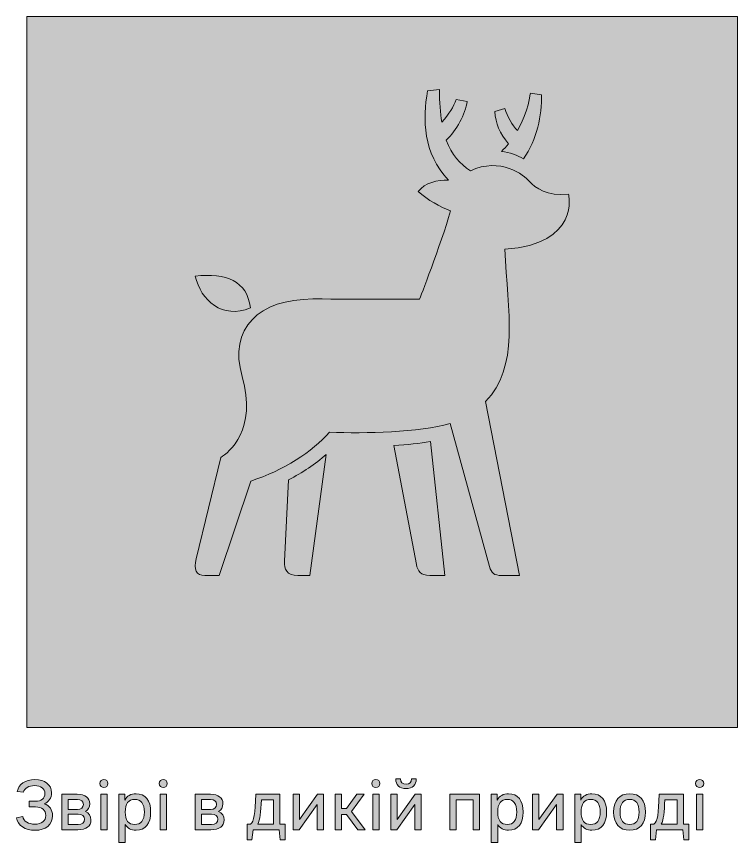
# Model space of a CAD drawing. Header units: millimetres. Extents: x -1334 to 1514, y -1037 to 10.
# Drawn here: x 937.4 to 1038.9, y -439.2 to -323 of the extents above; entities that cross this region are included whole.
import ezdxf

# ---------------------------------------------------------------- set-up
doc = ezdxf.new("R2010")
doc.units = ezdxf.units.MM
doc.header["$MEASUREMENT"] = 0
doc.layers.add('bg', color=7, linetype='Continuous', lineweight=0)
doc.layers.add('icons', color=7, linetype='Continuous', lineweight=0)

# ---------------------------------------------------------------- blocks, each defined once
blk = doc.blocks.new('Block_55')
at = {"layer": 'icons', "true_color": 0x231f20, "transparency": 33554687}
h = blk.add_hatch(color=250, dxfattribs=at)
h.dxf.hatch_style = 2
edge = h.paths.add_edge_path()
edge.add_spline(control_points=[(938.42, -432.12), (938.42, -432.12), (937.56, -432), (937.56, -432), (937.74, -430.97), (938.68, -430.33), (940.03, -430.33), (941.45, -430.33), (942.38, -431.04), (942.38, -432.18), (942.38, -432.92), (942, -433.48), (941.35, -433.74), (942.09, -434), (942.52, -434.58), (942.52, -435.42), (942.52, -436.66), (941.57, -437.46), (940.05, -437.46), (938.64, -437.46), (937.64, -436.77), (937.45, -435.69), (937.45, -435.69), (938.33, -435.54), (938.33, -435.54), (938.47, -436.2), (939.12, -436.6), (940.03, -436.6), (940.99, -436.6), (941.57, -436.14), (941.57, -435.37), (941.57, -434.63), (941.02, -434.17), (940.11, -434.17), (940.11, -434.17), (939.21, -434.17), (939.21, -434.17), (939.21, -434.17), (939.21, -433.38), (939.21, -433.38), (939.21, -433.38), (940.1, -433.38), (940.1, -433.38), (940.94, -433.38), (941.44, -432.97), (941.44, -432.28), (941.44, -431.59), (940.88, -431.17), (939.99, -431.17), (939.16, -431.17), (938.57, -431.53), (938.42, -432.12)], knot_values=[0, 0, 0, 0, 1, 1, 1, 2, 2, 2, 3, 3, 3, 4, 4, 4, 5, 5, 5, 6, 6, 6, 7, 7, 7, 8, 8, 8, 9, 9, 9, 10, 10, 10, 11, 11, 11, 12, 12, 12, 13, 13, 13, 14, 14, 14, 15, 15, 15, 16, 16, 16, 17, 17, 17, 17], degree=3, periodic=0)
h = blk.add_hatch(color=250, dxfattribs=at)
h.dxf.hatch_style = 2
edge = h.paths.add_edge_path()
edge.add_spline(control_points=[(950.2, -437.38), (950.2, -437.38), (949.31, -437.38), (949.31, -437.38), (949.31, -437.38), (949.31, -432.4), (949.31, -432.4), (949.31, -432.4), (950.2, -432.4), (950.2, -432.4), (950.2, -432.4), (950.2, -437.38), (950.2, -437.38)], knot_values=[0, 0, 0, 0, 1, 1, 1, 2, 2, 2, 3, 3, 3, 4, 4, 4, 4], degree=3, periodic=0)
edge = h.paths.add_edge_path()
edge.add_spline(control_points=[(949.76, -430.31), (950.08, -430.31), (950.32, -430.55), (950.32, -430.87), (950.32, -431.2), (950.08, -431.45), (949.76, -431.45), (949.43, -431.45), (949.18, -431.2), (949.18, -430.87), (949.18, -430.55), (949.43, -430.31), (949.76, -430.31)], knot_values=[0, 0, 0, 0, 1, 1, 1, 2, 2, 2, 3, 3, 3, 4, 4, 4, 4], degree=3, periodic=0)
h = blk.add_hatch(color=250, dxfattribs=at)
h.dxf.hatch_style = 2
edge = h.paths.add_edge_path()
edge.add_spline(control_points=[(958.56, -437.38), (958.56, -437.38), (957.66, -437.38), (957.66, -437.38), (957.66, -437.38), (957.66, -432.4), (957.66, -432.4), (957.66, -432.4), (958.56, -432.4), (958.56, -432.4), (958.56, -432.4), (958.56, -437.38), (958.56, -437.38)], knot_values=[0, 0, 0, 0, 1, 1, 1, 2, 2, 2, 3, 3, 3, 4, 4, 4, 4], degree=3, periodic=0)
edge = h.paths.add_edge_path()
edge.add_spline(control_points=[(958.11, -430.31), (958.44, -430.31), (958.67, -430.55), (958.67, -430.87), (958.67, -431.2), (958.44, -431.45), (958.11, -431.45), (957.78, -431.45), (957.53, -431.2), (957.53, -430.87), (957.53, -430.55), (957.78, -430.31), (958.11, -430.31)], knot_values=[0, 0, 0, 0, 1, 1, 1, 2, 2, 2, 3, 3, 3, 4, 4, 4, 4], degree=3, periodic=0)
h = blk.add_hatch(color=250, dxfattribs=at)
h.dxf.hatch_style = 2
edge = h.paths.add_edge_path()
edge.add_spline(control_points=[(988.48, -437.38), (988.48, -437.38), (987.58, -437.38), (987.58, -437.38), (987.58, -437.38), (987.58, -432.4), (987.58, -432.4), (987.58, -432.4), (988.48, -432.4), (988.48, -432.4), (988.48, -432.4), (988.48, -437.38), (988.48, -437.38)], knot_values=[0, 0, 0, 0, 1, 1, 1, 2, 2, 2, 3, 3, 3, 4, 4, 4, 4], degree=3, periodic=0)
edge = h.paths.add_edge_path()
edge.add_spline(control_points=[(988.03, -430.31), (988.36, -430.31), (988.6, -430.55), (988.6, -430.87), (988.6, -431.2), (988.36, -431.45), (988.03, -431.45), (987.7, -431.45), (987.45, -431.2), (987.45, -430.87), (987.45, -430.55), (987.7, -430.31), (988.03, -430.31)], knot_values=[0, 0, 0, 0, 1, 1, 1, 2, 2, 2, 3, 3, 3, 4, 4, 4, 4], degree=3, periodic=0)
h = blk.add_hatch(color=250, dxfattribs=at)
h.dxf.hatch_style = 2
edge = h.paths.add_edge_path()
edge.add_spline(control_points=[(990.83, -430.23), (990.83, -430.23), (991.49, -430.23), (991.49, -430.23), (991.5, -430.71), (991.78, -430.96), (992.27, -430.96), (992.76, -430.96), (993.03, -430.71), (993.05, -430.23), (993.05, -430.23), (993.71, -430.23), (993.71, -430.23), (993.71, -431.09), (993.18, -431.6), (992.27, -431.6), (991.35, -431.6), (990.83, -431.09), (990.83, -430.23)], knot_values=[0, 0, 0, 0, 1, 1, 1, 2, 2, 2, 3, 3, 3, 4, 4, 4, 5, 5, 5, 6, 6, 6, 6], degree=3, periodic=0)
edge = h.paths.add_edge_path()
edge.add_spline(control_points=[(993.56, -432.4), (993.56, -432.4), (994.41, -432.4), (994.41, -432.4), (994.41, -432.4), (994.41, -437.38), (994.41, -437.38), (994.41, -437.38), (993.51, -437.38), (993.51, -437.38), (993.51, -437.38), (993.51, -433.83), (993.51, -433.83), (993.51, -433.83), (990.97, -437.38), (990.97, -437.38), (990.97, -437.38), (990.12, -437.38), (990.12, -437.38), (990.12, -437.38), (990.12, -432.4), (990.12, -432.4), (990.12, -432.4), (991.02, -432.4), (991.02, -432.4), (991.02, -432.4), (991.02, -435.94), (991.02, -435.94), (991.02, -435.94), (993.56, -432.4), (993.56, -432.4)], knot_values=[0, 0, 0, 0, 1, 1, 1, 2, 2, 2, 3, 3, 3, 4, 4, 4, 5, 5, 5, 6, 6, 6, 7, 7, 7, 8, 8, 8, 9, 9, 9, 10, 10, 10, 10], degree=3, periodic=0)
h = blk.add_hatch(color=250, dxfattribs=at)
h.dxf.hatch_style = 2
edge = h.paths.add_edge_path()
edge.add_spline(control_points=[(1034.05, -437.38), (1034.05, -437.38), (1033.15, -437.38), (1033.15, -437.38), (1033.15, -437.38), (1033.15, -432.4), (1033.15, -432.4), (1033.15, -432.4), (1034.05, -432.4), (1034.05, -432.4), (1034.05, -432.4), (1034.05, -437.38), (1034.05, -437.38)], knot_values=[0, 0, 0, 0, 1, 1, 1, 2, 2, 2, 3, 3, 3, 4, 4, 4, 4], degree=3, periodic=0)
edge = h.paths.add_edge_path()
edge.add_spline(control_points=[(1033.6, -430.31), (1033.93, -430.31), (1034.17, -430.55), (1034.17, -430.87), (1034.17, -431.2), (1033.93, -431.45), (1033.6, -431.45), (1033.27, -431.45), (1033.02, -431.2), (1033.02, -430.87), (1033.02, -430.55), (1033.27, -430.31), (1033.6, -430.31)], knot_values=[0, 0, 0, 0, 1, 1, 1, 2, 2, 2, 3, 3, 3, 4, 4, 4, 4], degree=3, periodic=0)
h = blk.add_hatch(color=250, dxfattribs=at)
h.dxf.hatch_style = 2
edge = h.paths.add_edge_path()
edge.add_spline(control_points=[(946.13, -436.65), (946.71, -436.65), (947.04, -436.38), (947.04, -435.91), (947.04, -435.45), (946.71, -435.18), (946.13, -435.18), (946.13, -435.18), (944.74, -435.18), (944.74, -435.18), (944.74, -435.18), (944.74, -436.65), (944.74, -436.65), (944.74, -436.65), (946.13, -436.65), (946.13, -436.65)], knot_values=[0, 0, 0, 0, 1, 1, 1, 2, 2, 2, 3, 3, 3, 4, 4, 4, 5, 5, 5, 5], degree=3, periodic=0)
edge = h.paths.add_edge_path()
edge.add_spline(control_points=[(946.02, -434.53), (946.55, -434.53), (946.86, -434.26), (946.86, -433.81), (946.86, -433.39), (946.55, -433.12), (946.02, -433.12), (946.02, -433.12), (944.74, -433.12), (944.74, -433.12), (944.74, -433.12), (944.74, -434.53), (944.74, -434.53), (944.74, -434.53), (946.02, -434.53), (946.02, -434.53)], knot_values=[0, 0, 0, 0, 1, 1, 1, 2, 2, 2, 3, 3, 3, 4, 4, 4, 5, 5, 5, 5], degree=3, periodic=0)
edge = h.paths.add_edge_path()
edge.add_spline(control_points=[(947.75, -433.72), (947.75, -434.22), (947.53, -434.6), (947.14, -434.82), (947.65, -435.04), (947.93, -435.45), (947.93, -436.01), (947.93, -436.88), (947.26, -437.38), (946.08, -437.38), (946.08, -437.38), (943.85, -437.38), (943.85, -437.38), (943.85, -437.38), (943.85, -432.4), (943.85, -432.4), (943.85, -432.4), (945.99, -432.4), (945.99, -432.4), (947.12, -432.4), (947.75, -432.89), (947.75, -433.72)], knot_values=[0, 0, 0, 0, 1, 1, 1, 2, 2, 2, 3, 3, 3, 4, 4, 4, 5, 5, 5, 6, 6, 6, 7, 7, 7, 7], degree=3, periodic=0)
h = blk.add_hatch(color=250, dxfattribs=at)
h.dxf.hatch_style = 2
edge = h.paths.add_edge_path()
edge.add_spline(control_points=[(954.09, -433.12), (953.22, -433.12), (952.75, -433.73), (952.75, -434.89), (952.75, -436.04), (953.22, -436.65), (954.09, -436.65), (954.96, -436.65), (955.44, -436.04), (955.44, -434.89), (955.44, -433.74), (954.96, -433.12), (954.09, -433.12)], knot_values=[0, 0, 0, 0, 1, 1, 1, 2, 2, 2, 3, 3, 3, 4, 4, 4, 4], degree=3, periodic=0)
edge = h.paths.add_edge_path()
edge.add_spline(control_points=[(954.27, -432.32), (955.58, -432.32), (956.33, -433.26), (956.33, -434.89), (956.33, -436.52), (955.59, -437.46), (954.27, -437.46), (953.57, -437.46), (953.05, -437.17), (952.75, -436.63), (952.75, -436.63), (952.75, -439.17), (952.75, -439.17), (952.75, -439.17), (951.85, -439.17), (951.85, -439.17), (951.85, -439.17), (951.85, -432.4), (951.85, -432.4), (951.85, -432.4), (952.7, -432.4), (952.7, -432.4), (952.7, -432.4), (952.7, -433.2), (952.7, -433.2), (953.01, -432.63), (953.54, -432.32), (954.27, -432.32)], knot_values=[0, 0, 0, 0, 1, 1, 1, 2, 2, 2, 3, 3, 3, 4, 4, 4, 5, 5, 5, 6, 6, 6, 7, 7, 7, 8, 8, 8, 9, 9, 9, 9], degree=3, periodic=0)
h = blk.add_hatch(color=250, dxfattribs=at)
h.dxf.hatch_style = 2
edge = h.paths.add_edge_path()
edge.add_spline(control_points=[(964.87, -436.65), (965.45, -436.65), (965.78, -436.38), (965.78, -435.91), (965.78, -435.45), (965.45, -435.18), (964.87, -435.18), (964.87, -435.18), (963.49, -435.18), (963.49, -435.18), (963.49, -435.18), (963.49, -436.65), (963.49, -436.65), (963.49, -436.65), (964.87, -436.65), (964.87, -436.65)], knot_values=[0, 0, 0, 0, 1, 1, 1, 2, 2, 2, 3, 3, 3, 4, 4, 4, 5, 5, 5, 5], degree=3, periodic=0)
edge = h.paths.add_edge_path()
edge.add_spline(control_points=[(964.76, -434.53), (965.29, -434.53), (965.6, -434.26), (965.6, -433.81), (965.6, -433.39), (965.29, -433.12), (964.76, -433.12), (964.76, -433.12), (963.49, -433.12), (963.49, -433.12), (963.49, -433.12), (963.49, -434.53), (963.49, -434.53), (963.49, -434.53), (964.76, -434.53), (964.76, -434.53)], knot_values=[0, 0, 0, 0, 1, 1, 1, 2, 2, 2, 3, 3, 3, 4, 4, 4, 5, 5, 5, 5], degree=3, periodic=0)
edge = h.paths.add_edge_path()
edge.add_spline(control_points=[(966.5, -433.72), (966.5, -434.22), (966.28, -434.6), (965.88, -434.82), (966.4, -435.04), (966.68, -435.45), (966.68, -436.01), (966.68, -436.88), (966.01, -437.38), (964.82, -437.38), (964.82, -437.38), (962.59, -437.38), (962.59, -437.38), (962.59, -437.38), (962.59, -432.4), (962.59, -432.4), (962.59, -432.4), (964.73, -432.4), (964.73, -432.4), (965.86, -432.4), (966.5, -432.89), (966.5, -433.72)], knot_values=[0, 0, 0, 0, 1, 1, 1, 2, 2, 2, 3, 3, 3, 4, 4, 4, 5, 5, 5, 6, 6, 6, 7, 7, 7, 7], degree=3, periodic=0)
h = blk.add_hatch(color=250, dxfattribs=at)
h.dxf.hatch_style = 2
edge = h.paths.add_edge_path()
edge.add_spline(control_points=[(973.63, -436.6), (973.63, -436.6), (973.63, -433.17), (973.63, -433.17), (973.63, -433.17), (971.91, -433.17), (971.91, -433.17), (971.85, -434.93), (971.73, -435.98), (971.41, -436.6), (971.41, -436.6), (973.63, -436.6), (973.63, -436.6)], knot_values=[0, 0, 0, 0, 1, 1, 1, 2, 2, 2, 3, 3, 3, 4, 4, 4, 4], degree=3, periodic=0)
edge = h.paths.add_edge_path()
edge.add_spline(control_points=[(969.9, -438.78), (969.9, -438.78), (969.9, -436.6), (969.9, -436.6), (969.9, -436.6), (970.39, -436.6), (970.39, -436.6), (970.9, -436.19), (971.02, -435.16), (971.11, -432.4), (971.11, -432.4), (974.53, -432.4), (974.53, -432.4), (974.53, -432.4), (974.53, -436.6), (974.53, -436.6), (974.53, -436.6), (975.28, -436.6), (975.28, -436.6), (975.28, -436.6), (975.28, -438.78), (975.28, -438.78), (975.28, -438.78), (974.58, -438.78), (974.58, -438.78), (974.58, -438.78), (974.43, -437.38), (974.43, -437.38), (974.43, -437.38), (970.74, -437.38), (970.74, -437.38), (970.74, -437.38), (970.59, -438.78), (970.59, -438.78), (970.59, -438.78), (969.9, -438.78), (969.9, -438.78)], knot_values=[0, 0, 0, 0, 1, 1, 1, 2, 2, 2, 3, 3, 3, 4, 4, 4, 5, 5, 5, 6, 6, 6, 7, 7, 7, 8, 8, 8, 9, 9, 9, 10, 10, 10, 11, 11, 11, 12, 12, 12, 12], degree=3, periodic=0)
h = blk.add_hatch(color=250, dxfattribs=at)
h.dxf.hatch_style = 2
edge = h.paths.add_edge_path()
edge.add_spline(control_points=[(979.81, -432.4), (979.81, -432.4), (980.66, -432.4), (980.66, -432.4), (980.66, -432.4), (980.66, -437.38), (980.66, -437.38), (980.66, -437.38), (979.76, -437.38), (979.76, -437.38), (979.76, -437.38), (979.76, -433.83), (979.76, -433.83), (979.76, -433.83), (977.22, -437.38), (977.22, -437.38), (977.22, -437.38), (976.37, -437.38), (976.37, -437.38), (976.37, -437.38), (976.37, -432.4), (976.37, -432.4), (976.37, -432.4), (977.27, -432.4), (977.27, -432.4), (977.27, -432.4), (977.27, -435.94), (977.27, -435.94), (977.27, -435.94), (979.81, -432.4), (979.81, -432.4)], knot_values=[0, 0, 0, 0, 1, 1, 1, 2, 2, 2, 3, 3, 3, 4, 4, 4, 5, 5, 5, 6, 6, 6, 7, 7, 7, 8, 8, 8, 9, 9, 9, 10, 10, 10, 10], degree=3, periodic=0)
h = blk.add_hatch(color=250, dxfattribs=at)
h.dxf.hatch_style = 2
edge = h.paths.add_edge_path()
edge.add_spline(control_points=[(983.2, -435.22), (983.2, -435.22), (983.2, -437.38), (983.2, -437.38), (983.2, -437.38), (982.3, -437.38), (982.3, -437.38), (982.3, -437.38), (982.3, -432.4), (982.3, -432.4), (982.3, -432.4), (983.2, -432.4), (983.2, -432.4), (983.2, -432.4), (983.2, -434.4), (983.2, -434.4), (983.2, -434.4), (983.87, -434.4), (983.87, -434.4), (983.87, -434.4), (985.33, -432.4), (985.33, -432.4), (985.33, -432.4), (986.39, -432.4), (986.39, -432.4), (986.39, -432.4), (984.6, -434.81), (984.6, -434.81), (984.6, -434.81), (986.53, -437.38), (986.53, -437.38), (986.53, -437.38), (985.47, -437.38), (985.47, -437.38), (985.47, -437.38), (983.87, -435.22), (983.87, -435.22), (983.87, -435.22), (983.2, -435.22), (983.2, -435.22)], knot_values=[0, 0, 0, 0, 1, 1, 1, 2, 2, 2, 3, 3, 3, 4, 4, 4, 5, 5, 5, 6, 6, 6, 7, 7, 7, 8, 8, 8, 9, 9, 9, 10, 10, 10, 11, 11, 11, 12, 12, 12, 13, 13, 13, 13], degree=3, periodic=0)
h = blk.add_hatch(color=250, dxfattribs=at)
h.dxf.hatch_style = 2
edge = h.paths.add_edge_path()
edge.add_spline(control_points=[(998.45, -437.38), (998.45, -437.38), (998.45, -432.4), (998.45, -432.4), (998.45, -432.4), (1002.63, -432.4), (1002.63, -432.4), (1002.63, -432.4), (1002.63, -437.38), (1002.63, -437.38), (1002.63, -437.38), (1001.73, -437.38), (1001.73, -437.38), (1001.73, -437.38), (1001.73, -433.17), (1001.73, -433.17), (1001.73, -433.17), (999.34, -433.17), (999.34, -433.17), (999.34, -433.17), (999.34, -437.38), (999.34, -437.38), (999.34, -437.38), (998.45, -437.38), (998.45, -437.38)], knot_values=[0, 0, 0, 0, 1, 1, 1, 2, 2, 2, 3, 3, 3, 4, 4, 4, 5, 5, 5, 6, 6, 6, 7, 7, 7, 8, 8, 8, 8], degree=3, periodic=0)
h = blk.add_hatch(color=250, dxfattribs=at)
h.dxf.hatch_style = 2
edge = h.paths.add_edge_path()
edge.add_spline(control_points=[(1006.52, -433.12), (1005.65, -433.12), (1005.17, -433.73), (1005.17, -434.89), (1005.17, -436.04), (1005.65, -436.65), (1006.52, -436.65), (1007.38, -436.65), (1007.86, -436.04), (1007.86, -434.89), (1007.86, -433.74), (1007.38, -433.12), (1006.52, -433.12)], knot_values=[0, 0, 0, 0, 1, 1, 1, 2, 2, 2, 3, 3, 3, 4, 4, 4, 4], degree=3, periodic=0)
edge = h.paths.add_edge_path()
edge.add_spline(control_points=[(1006.7, -432.32), (1008, -432.32), (1008.76, -433.26), (1008.76, -434.89), (1008.76, -436.52), (1008.01, -437.46), (1006.7, -437.46), (1006, -437.46), (1005.48, -437.17), (1005.17, -436.63), (1005.17, -436.63), (1005.17, -439.17), (1005.17, -439.17), (1005.17, -439.17), (1004.27, -439.17), (1004.27, -439.17), (1004.27, -439.17), (1004.27, -432.4), (1004.27, -432.4), (1004.27, -432.4), (1005.12, -432.4), (1005.12, -432.4), (1005.12, -432.4), (1005.12, -433.2), (1005.12, -433.2), (1005.43, -432.63), (1005.97, -432.32), (1006.7, -432.32)], knot_values=[0, 0, 0, 0, 1, 1, 1, 2, 2, 2, 3, 3, 3, 4, 4, 4, 5, 5, 5, 6, 6, 6, 7, 7, 7, 8, 8, 8, 9, 9, 9, 9], degree=3, periodic=0)
h = blk.add_hatch(color=250, dxfattribs=at)
h.dxf.hatch_style = 2
edge = h.paths.add_edge_path()
edge.add_spline(control_points=[(1013.52, -432.4), (1013.52, -432.4), (1014.37, -432.4), (1014.37, -432.4), (1014.37, -432.4), (1014.37, -437.38), (1014.37, -437.38), (1014.37, -437.38), (1013.47, -437.38), (1013.47, -437.38), (1013.47, -437.38), (1013.47, -433.83), (1013.47, -433.83), (1013.47, -433.83), (1010.93, -437.38), (1010.93, -437.38), (1010.93, -437.38), (1010.08, -437.38), (1010.08, -437.38), (1010.08, -437.38), (1010.08, -432.4), (1010.08, -432.4), (1010.08, -432.4), (1010.98, -432.4), (1010.98, -432.4), (1010.98, -432.4), (1010.98, -435.94), (1010.98, -435.94), (1010.98, -435.94), (1013.52, -432.4), (1013.52, -432.4)], knot_values=[0, 0, 0, 0, 1, 1, 1, 2, 2, 2, 3, 3, 3, 4, 4, 4, 5, 5, 5, 6, 6, 6, 7, 7, 7, 8, 8, 8, 9, 9, 9, 10, 10, 10, 10], degree=3, periodic=0)
h = blk.add_hatch(color=250, dxfattribs=at)
h.dxf.hatch_style = 2
edge = h.paths.add_edge_path()
edge.add_spline(control_points=[(1018.26, -433.12), (1017.39, -433.12), (1016.91, -433.73), (1016.91, -434.89), (1016.91, -436.04), (1017.39, -436.65), (1018.26, -436.65), (1019.12, -436.65), (1019.6, -436.04), (1019.6, -434.89), (1019.6, -433.74), (1019.12, -433.12), (1018.26, -433.12)], knot_values=[0, 0, 0, 0, 1, 1, 1, 2, 2, 2, 3, 3, 3, 4, 4, 4, 4], degree=3, periodic=0)
edge = h.paths.add_edge_path()
edge.add_spline(control_points=[(1018.43, -432.32), (1019.74, -432.32), (1020.5, -433.26), (1020.5, -434.89), (1020.5, -436.52), (1019.75, -437.46), (1018.43, -437.46), (1017.74, -437.46), (1017.22, -437.17), (1016.91, -436.63), (1016.91, -436.63), (1016.91, -439.17), (1016.91, -439.17), (1016.91, -439.17), (1016.01, -439.17), (1016.01, -439.17), (1016.01, -439.17), (1016.01, -432.4), (1016.01, -432.4), (1016.01, -432.4), (1016.86, -432.4), (1016.86, -432.4), (1016.86, -432.4), (1016.86, -433.2), (1016.86, -433.2), (1017.17, -432.63), (1017.71, -432.32), (1018.43, -432.32)], knot_values=[0, 0, 0, 0, 1, 1, 1, 2, 2, 2, 3, 3, 3, 4, 4, 4, 5, 5, 5, 6, 6, 6, 7, 7, 7, 8, 8, 8, 9, 9, 9, 9], degree=3, periodic=0)
h = blk.add_hatch(color=250, dxfattribs=at)
h.dxf.hatch_style = 2
edge = h.paths.add_edge_path()
edge.add_spline(control_points=[(1023.74, -436.65), (1024.6, -436.65), (1025.08, -436.04), (1025.08, -434.89), (1025.08, -433.73), (1024.6, -433.12), (1023.74, -433.12), (1022.87, -433.12), (1022.39, -433.73), (1022.39, -434.89), (1022.39, -436.04), (1022.87, -436.65), (1023.74, -436.65)], knot_values=[0, 0, 0, 0, 1, 1, 1, 2, 2, 2, 3, 3, 3, 4, 4, 4, 4], degree=3, periodic=0)
edge = h.paths.add_edge_path()
edge.add_spline(control_points=[(1023.74, -437.46), (1022.31, -437.46), (1021.49, -436.52), (1021.49, -434.89), (1021.49, -433.26), (1022.31, -432.32), (1023.74, -432.32), (1025.16, -432.32), (1025.98, -433.26), (1025.98, -434.89), (1025.98, -436.52), (1025.16, -437.46), (1023.74, -437.46)], knot_values=[0, 0, 0, 0, 1, 1, 1, 2, 2, 2, 3, 3, 3, 4, 4, 4, 4], degree=3, periodic=0)
h = blk.add_hatch(color=250, dxfattribs=at)
h.dxf.hatch_style = 2
edge = h.paths.add_edge_path()
edge.add_spline(control_points=[(1030.41, -436.6), (1030.41, -436.6), (1030.41, -433.17), (1030.41, -433.17), (1030.41, -433.17), (1028.69, -433.17), (1028.69, -433.17), (1028.63, -434.93), (1028.51, -435.98), (1028.19, -436.6), (1028.19, -436.6), (1030.41, -436.6), (1030.41, -436.6)], knot_values=[0, 0, 0, 0, 1, 1, 1, 2, 2, 2, 3, 3, 3, 4, 4, 4, 4], degree=3, periodic=0)
edge = h.paths.add_edge_path()
edge.add_spline(control_points=[(1026.68, -438.78), (1026.68, -438.78), (1026.68, -436.6), (1026.68, -436.6), (1026.68, -436.6), (1027.17, -436.6), (1027.17, -436.6), (1027.68, -436.19), (1027.8, -435.16), (1027.89, -432.4), (1027.89, -432.4), (1031.31, -432.4), (1031.31, -432.4), (1031.31, -432.4), (1031.31, -436.6), (1031.31, -436.6), (1031.31, -436.6), (1032.06, -436.6), (1032.06, -436.6), (1032.06, -436.6), (1032.06, -438.78), (1032.06, -438.78), (1032.06, -438.78), (1031.36, -438.78), (1031.36, -438.78), (1031.36, -438.78), (1031.21, -437.38), (1031.21, -437.38), (1031.21, -437.38), (1027.52, -437.38), (1027.52, -437.38), (1027.52, -437.38), (1027.37, -438.78), (1027.37, -438.78), (1027.37, -438.78), (1026.68, -438.78), (1026.68, -438.78)], knot_values=[0, 0, 0, 0, 1, 1, 1, 2, 2, 2, 3, 3, 3, 4, 4, 4, 5, 5, 5, 6, 6, 6, 7, 7, 7, 8, 8, 8, 9, 9, 9, 10, 10, 10, 11, 11, 11, 12, 12, 12, 12], degree=3, periodic=0)
at = {"layer": 'icons'}
for points, knots in [([(938.42, -432.12), (938.42, -432.12), (937.56, -432), (937.56, -432), (937.74, -430.97), (938.68, -430.33), (940.03, -430.33), (941.45, -430.33), (942.38, -431.04), (942.38, -432.18), (942.38, -432.92), (942, -433.48), (941.35, -433.74), (942.09, -434), (942.52, -434.58), (942.52, -435.42), (942.52, -436.66), (941.57, -437.46), (940.05, -437.46), (938.64, -437.46), (937.64, -436.77), (937.45, -435.69), (937.45, -435.69), (938.33, -435.54), (938.33, -435.54), (938.47, -436.2), (939.12, -436.6), (940.03, -436.6), (940.99, -436.6), (941.57, -436.14), (941.57, -435.37), (941.57, -434.63), (941.02, -434.17), (940.11, -434.17), (940.11, -434.17), (939.21, -434.17), (939.21, -434.17), (939.21, -434.17), (939.21, -433.38), (939.21, -433.38), (939.21, -433.38), (940.1, -433.38), (940.1, -433.38), (940.94, -433.38), (941.44, -432.97), (941.44, -432.28), (941.44, -431.59), (940.88, -431.17), (939.99, -431.17), (939.16, -431.17), (938.57, -431.53), (938.42, -432.12)], [0, 0, 0, 0, 1, 1, 1, 2, 2, 2, 3, 3, 3, 4, 4, 4, 5, 5, 5, 6, 6, 6, 7, 7, 7, 8, 8, 8, 9, 9, 9, 10, 10, 10, 11, 11, 11, 12, 12, 12, 13, 13, 13, 14, 14, 14, 15, 15, 15, 16, 16, 16, 17, 17, 17, 17]), ([(949.76, -430.31), (950.08, -430.31), (950.32, -430.55), (950.32, -430.87), (950.32, -431.2), (950.08, -431.45), (949.76, -431.45), (949.43, -431.45), (949.18, -431.2), (949.18, -430.87), (949.18, -430.55), (949.43, -430.31), (949.76, -430.31)], [0, 0, 0, 0, 1, 1, 1, 2, 2, 2, 3, 3, 3, 4, 4, 4, 4]), ([(958.11, -430.31), (958.44, -430.31), (958.67, -430.55), (958.67, -430.87), (958.67, -431.2), (958.44, -431.45), (958.11, -431.45), (957.78, -431.45), (957.53, -431.2), (957.53, -430.87), (957.53, -430.55), (957.78, -430.31), (958.11, -430.31)], [0, 0, 0, 0, 1, 1, 1, 2, 2, 2, 3, 3, 3, 4, 4, 4, 4]), ([(988.03, -430.31), (988.36, -430.31), (988.6, -430.55), (988.6, -430.87), (988.6, -431.2), (988.36, -431.45), (988.03, -431.45), (987.7, -431.45), (987.45, -431.2), (987.45, -430.87), (987.45, -430.55), (987.7, -430.31), (988.03, -430.31)], [0, 0, 0, 0, 1, 1, 1, 2, 2, 2, 3, 3, 3, 4, 4, 4, 4]), ([(990.83, -430.23), (990.83, -430.23), (991.49, -430.23), (991.49, -430.23), (991.5, -430.71), (991.78, -430.96), (992.27, -430.96), (992.76, -430.96), (993.03, -430.71), (993.05, -430.23), (993.05, -430.23), (993.71, -430.23), (993.71, -430.23), (993.71, -431.09), (993.18, -431.6), (992.27, -431.6), (991.35, -431.6), (990.83, -431.09), (990.83, -430.23)], [0, 0, 0, 0, 1, 1, 1, 2, 2, 2, 3, 3, 3, 4, 4, 4, 5, 5, 5, 6, 6, 6, 6]), ([(1033.6, -430.31), (1033.93, -430.31), (1034.17, -430.55), (1034.17, -430.87), (1034.17, -431.2), (1033.93, -431.45), (1033.6, -431.45), (1033.27, -431.45), (1033.02, -431.2), (1033.02, -430.87), (1033.02, -430.55), (1033.27, -430.31), (1033.6, -430.31)], [0, 0, 0, 0, 1, 1, 1, 2, 2, 2, 3, 3, 3, 4, 4, 4, 4]), ([(947.75, -433.72), (947.75, -434.22), (947.53, -434.6), (947.14, -434.82), (947.65, -435.04), (947.93, -435.45), (947.93, -436.01), (947.93, -436.88), (947.26, -437.38), (946.08, -437.38), (946.08, -437.38), (943.85, -437.38), (943.85, -437.38), (943.85, -437.38), (943.85, -432.4), (943.85, -432.4), (943.85, -432.4), (945.99, -432.4), (945.99, -432.4), (947.12, -432.4), (947.75, -432.89), (947.75, -433.72)], [0, 0, 0, 0, 1, 1, 1, 2, 2, 2, 3, 3, 3, 4, 4, 4, 5, 5, 5, 6, 6, 6, 7, 7, 7, 7]), ([(946.02, -434.53), (946.55, -434.53), (946.86, -434.26), (946.86, -433.81), (946.86, -433.39), (946.55, -433.12), (946.02, -433.12), (946.02, -433.12), (944.74, -433.12), (944.74, -433.12), (944.74, -433.12), (944.74, -434.53), (944.74, -434.53), (944.74, -434.53), (946.02, -434.53), (946.02, -434.53)], [0, 0, 0, 0, 1, 1, 1, 2, 2, 2, 3, 3, 3, 4, 4, 4, 5, 5, 5, 5]), ([(950.2, -437.38), (950.2, -437.38), (949.31, -437.38), (949.31, -437.38), (949.31, -437.38), (949.31, -432.4), (949.31, -432.4), (949.31, -432.4), (950.2, -432.4), (950.2, -432.4), (950.2, -432.4), (950.2, -437.38), (950.2, -437.38)], [0, 0, 0, 0, 1, 1, 1, 2, 2, 2, 3, 3, 3, 4, 4, 4, 4]), ([(954.27, -432.32), (955.58, -432.32), (956.33, -433.26), (956.33, -434.89), (956.33, -436.52), (955.59, -437.46), (954.27, -437.46), (953.57, -437.46), (953.05, -437.17), (952.75, -436.63), (952.75, -436.63), (952.75, -439.17), (952.75, -439.17), (952.75, -439.17), (951.85, -439.17), (951.85, -439.17), (951.85, -439.17), (951.85, -432.4), (951.85, -432.4), (951.85, -432.4), (952.7, -432.4), (952.7, -432.4), (952.7, -432.4), (952.7, -433.2), (952.7, -433.2), (953.01, -432.63), (953.54, -432.32), (954.27, -432.32)], [0, 0, 0, 0, 1, 1, 1, 2, 2, 2, 3, 3, 3, 4, 4, 4, 5, 5, 5, 6, 6, 6, 7, 7, 7, 8, 8, 8, 9, 9, 9, 9]), ([(954.09, -433.12), (953.22, -433.12), (952.75, -433.73), (952.75, -434.89), (952.75, -436.04), (953.22, -436.65), (954.09, -436.65), (954.96, -436.65), (955.44, -436.04), (955.44, -434.89), (955.44, -433.74), (954.96, -433.12), (954.09, -433.12)], [0, 0, 0, 0, 1, 1, 1, 2, 2, 2, 3, 3, 3, 4, 4, 4, 4]), ([(958.56, -437.38), (958.56, -437.38), (957.66, -437.38), (957.66, -437.38), (957.66, -437.38), (957.66, -432.4), (957.66, -432.4), (957.66, -432.4), (958.56, -432.4), (958.56, -432.4), (958.56, -432.4), (958.56, -437.38), (958.56, -437.38)], [0, 0, 0, 0, 1, 1, 1, 2, 2, 2, 3, 3, 3, 4, 4, 4, 4]), ([(966.5, -433.72), (966.5, -434.22), (966.28, -434.6), (965.88, -434.82), (966.4, -435.04), (966.68, -435.45), (966.68, -436.01), (966.68, -436.88), (966.01, -437.38), (964.82, -437.38), (964.82, -437.38), (962.59, -437.38), (962.59, -437.38), (962.59, -437.38), (962.59, -432.4), (962.59, -432.4), (962.59, -432.4), (964.73, -432.4), (964.73, -432.4), (965.86, -432.4), (966.5, -432.89), (966.5, -433.72)], [0, 0, 0, 0, 1, 1, 1, 2, 2, 2, 3, 3, 3, 4, 4, 4, 5, 5, 5, 6, 6, 6, 7, 7, 7, 7]), ([(964.76, -434.53), (965.29, -434.53), (965.6, -434.26), (965.6, -433.81), (965.6, -433.39), (965.29, -433.12), (964.76, -433.12), (964.76, -433.12), (963.49, -433.12), (963.49, -433.12), (963.49, -433.12), (963.49, -434.53), (963.49, -434.53), (963.49, -434.53), (964.76, -434.53), (964.76, -434.53)], [0, 0, 0, 0, 1, 1, 1, 2, 2, 2, 3, 3, 3, 4, 4, 4, 5, 5, 5, 5]), ([(969.9, -438.78), (969.9, -438.78), (969.9, -436.6), (969.9, -436.6), (969.9, -436.6), (970.39, -436.6), (970.39, -436.6), (970.9, -436.19), (971.02, -435.16), (971.11, -432.4), (971.11, -432.4), (974.53, -432.4), (974.53, -432.4), (974.53, -432.4), (974.53, -436.6), (974.53, -436.6), (974.53, -436.6), (975.28, -436.6), (975.28, -436.6), (975.28, -436.6), (975.28, -438.78), (975.28, -438.78), (975.28, -438.78), (974.58, -438.78), (974.58, -438.78), (974.58, -438.78), (974.43, -437.38), (974.43, -437.38), (974.43, -437.38), (970.74, -437.38), (970.74, -437.38), (970.74, -437.38), (970.59, -438.78), (970.59, -438.78), (970.59, -438.78), (969.9, -438.78), (969.9, -438.78)], [0, 0, 0, 0, 1, 1, 1, 2, 2, 2, 3, 3, 3, 4, 4, 4, 5, 5, 5, 6, 6, 6, 7, 7, 7, 8, 8, 8, 9, 9, 9, 10, 10, 10, 11, 11, 11, 12, 12, 12, 12]), ([(973.63, -436.6), (973.63, -436.6), (973.63, -433.17), (973.63, -433.17), (973.63, -433.17), (971.91, -433.17), (971.91, -433.17), (971.85, -434.93), (971.73, -435.98), (971.41, -436.6), (971.41, -436.6), (973.63, -436.6), (973.63, -436.6)], [0, 0, 0, 0, 1, 1, 1, 2, 2, 2, 3, 3, 3, 4, 4, 4, 4]), ([(979.81, -432.4), (979.81, -432.4), (980.66, -432.4), (980.66, -432.4), (980.66, -432.4), (980.66, -437.38), (980.66, -437.38), (980.66, -437.38), (979.76, -437.38), (979.76, -437.38), (979.76, -437.38), (979.76, -433.83), (979.76, -433.83), (979.76, -433.83), (977.22, -437.38), (977.22, -437.38), (977.22, -437.38), (976.37, -437.38), (976.37, -437.38), (976.37, -437.38), (976.37, -432.4), (976.37, -432.4), (976.37, -432.4), (977.27, -432.4), (977.27, -432.4), (977.27, -432.4), (977.27, -435.94), (977.27, -435.94), (977.27, -435.94), (979.81, -432.4), (979.81, -432.4)], [0, 0, 0, 0, 1, 1, 1, 2, 2, 2, 3, 3, 3, 4, 4, 4, 5, 5, 5, 6, 6, 6, 7, 7, 7, 8, 8, 8, 9, 9, 9, 10, 10, 10, 10]), ([(983.2, -435.22), (983.2, -435.22), (983.2, -437.38), (983.2, -437.38), (983.2, -437.38), (982.3, -437.38), (982.3, -437.38), (982.3, -437.38), (982.3, -432.4), (982.3, -432.4), (982.3, -432.4), (983.2, -432.4), (983.2, -432.4), (983.2, -432.4), (983.2, -434.4), (983.2, -434.4), (983.2, -434.4), (983.87, -434.4), (983.87, -434.4), (983.87, -434.4), (985.33, -432.4), (985.33, -432.4), (985.33, -432.4), (986.39, -432.4), (986.39, -432.4), (986.39, -432.4), (984.6, -434.81), (984.6, -434.81), (984.6, -434.81), (986.53, -437.38), (986.53, -437.38), (986.53, -437.38), (985.47, -437.38), (985.47, -437.38), (985.47, -437.38), (983.87, -435.22), (983.87, -435.22), (983.87, -435.22), (983.2, -435.22), (983.2, -435.22)], [0, 0, 0, 0, 1, 1, 1, 2, 2, 2, 3, 3, 3, 4, 4, 4, 5, 5, 5, 6, 6, 6, 7, 7, 7, 8, 8, 8, 9, 9, 9, 10, 10, 10, 11, 11, 11, 12, 12, 12, 13, 13, 13, 13]), ([(988.48, -437.38), (988.48, -437.38), (987.58, -437.38), (987.58, -437.38), (987.58, -437.38), (987.58, -432.4), (987.58, -432.4), (987.58, -432.4), (988.48, -432.4), (988.48, -432.4), (988.48, -432.4), (988.48, -437.38), (988.48, -437.38)], [0, 0, 0, 0, 1, 1, 1, 2, 2, 2, 3, 3, 3, 4, 4, 4, 4]), ([(993.56, -432.4), (993.56, -432.4), (994.41, -432.4), (994.41, -432.4), (994.41, -432.4), (994.41, -437.38), (994.41, -437.38), (994.41, -437.38), (993.51, -437.38), (993.51, -437.38), (993.51, -437.38), (993.51, -433.83), (993.51, -433.83), (993.51, -433.83), (990.97, -437.38), (990.97, -437.38), (990.97, -437.38), (990.12, -437.38), (990.12, -437.38), (990.12, -437.38), (990.12, -432.4), (990.12, -432.4), (990.12, -432.4), (991.02, -432.4), (991.02, -432.4), (991.02, -432.4), (991.02, -435.94), (991.02, -435.94), (991.02, -435.94), (993.56, -432.4), (993.56, -432.4)], [0, 0, 0, 0, 1, 1, 1, 2, 2, 2, 3, 3, 3, 4, 4, 4, 5, 5, 5, 6, 6, 6, 7, 7, 7, 8, 8, 8, 9, 9, 9, 10, 10, 10, 10]), ([(998.45, -437.38), (998.45, -437.38), (998.45, -432.4), (998.45, -432.4), (998.45, -432.4), (1002.63, -432.4), (1002.63, -432.4), (1002.63, -432.4), (1002.63, -437.38), (1002.63, -437.38), (1002.63, -437.38), (1001.73, -437.38), (1001.73, -437.38), (1001.73, -437.38), (1001.73, -433.17), (1001.73, -433.17), (1001.73, -433.17), (999.34, -433.17), (999.34, -433.17), (999.34, -433.17), (999.34, -437.38), (999.34, -437.38), (999.34, -437.38), (998.45, -437.38), (998.45, -437.38)], [0, 0, 0, 0, 1, 1, 1, 2, 2, 2, 3, 3, 3, 4, 4, 4, 5, 5, 5, 6, 6, 6, 7, 7, 7, 8, 8, 8, 8]), ([(1006.7, -432.32), (1008, -432.32), (1008.76, -433.26), (1008.76, -434.89), (1008.76, -436.52), (1008.01, -437.46), (1006.7, -437.46), (1006, -437.46), (1005.48, -437.17), (1005.17, -436.63), (1005.17, -436.63), (1005.17, -439.17), (1005.17, -439.17), (1005.17, -439.17), (1004.27, -439.17), (1004.27, -439.17), (1004.27, -439.17), (1004.27, -432.4), (1004.27, -432.4), (1004.27, -432.4), (1005.12, -432.4), (1005.12, -432.4), (1005.12, -432.4), (1005.12, -433.2), (1005.12, -433.2), (1005.43, -432.63), (1005.97, -432.32), (1006.7, -432.32)], [0, 0, 0, 0, 1, 1, 1, 2, 2, 2, 3, 3, 3, 4, 4, 4, 5, 5, 5, 6, 6, 6, 7, 7, 7, 8, 8, 8, 9, 9, 9, 9]), ([(1006.52, -433.12), (1005.65, -433.12), (1005.17, -433.73), (1005.17, -434.89), (1005.17, -436.04), (1005.65, -436.65), (1006.52, -436.65), (1007.38, -436.65), (1007.86, -436.04), (1007.86, -434.89), (1007.86, -433.74), (1007.38, -433.12), (1006.52, -433.12)], [0, 0, 0, 0, 1, 1, 1, 2, 2, 2, 3, 3, 3, 4, 4, 4, 4]), ([(1013.52, -432.4), (1013.52, -432.4), (1014.37, -432.4), (1014.37, -432.4), (1014.37, -432.4), (1014.37, -437.38), (1014.37, -437.38), (1014.37, -437.38), (1013.47, -437.38), (1013.47, -437.38), (1013.47, -437.38), (1013.47, -433.83), (1013.47, -433.83), (1013.47, -433.83), (1010.93, -437.38), (1010.93, -437.38), (1010.93, -437.38), (1010.08, -437.38), (1010.08, -437.38), (1010.08, -437.38), (1010.08, -432.4), (1010.08, -432.4), (1010.08, -432.4), (1010.98, -432.4), (1010.98, -432.4), (1010.98, -432.4), (1010.98, -435.94), (1010.98, -435.94), (1010.98, -435.94), (1013.52, -432.4), (1013.52, -432.4)], [0, 0, 0, 0, 1, 1, 1, 2, 2, 2, 3, 3, 3, 4, 4, 4, 5, 5, 5, 6, 6, 6, 7, 7, 7, 8, 8, 8, 9, 9, 9, 10, 10, 10, 10]), ([(1018.43, -432.32), (1019.74, -432.32), (1020.5, -433.26), (1020.5, -434.89), (1020.5, -436.52), (1019.75, -437.46), (1018.43, -437.46), (1017.74, -437.46), (1017.22, -437.17), (1016.91, -436.63), (1016.91, -436.63), (1016.91, -439.17), (1016.91, -439.17), (1016.91, -439.17), (1016.01, -439.17), (1016.01, -439.17), (1016.01, -439.17), (1016.01, -432.4), (1016.01, -432.4), (1016.01, -432.4), (1016.86, -432.4), (1016.86, -432.4), (1016.86, -432.4), (1016.86, -433.2), (1016.86, -433.2), (1017.17, -432.63), (1017.71, -432.32), (1018.43, -432.32)], [0, 0, 0, 0, 1, 1, 1, 2, 2, 2, 3, 3, 3, 4, 4, 4, 5, 5, 5, 6, 6, 6, 7, 7, 7, 8, 8, 8, 9, 9, 9, 9]), ([(1018.26, -433.12), (1017.39, -433.12), (1016.91, -433.73), (1016.91, -434.89), (1016.91, -436.04), (1017.39, -436.65), (1018.26, -436.65), (1019.12, -436.65), (1019.6, -436.04), (1019.6, -434.89), (1019.6, -433.74), (1019.12, -433.12), (1018.26, -433.12)], [0, 0, 0, 0, 1, 1, 1, 2, 2, 2, 3, 3, 3, 4, 4, 4, 4]), ([(1023.74, -437.46), (1022.31, -437.46), (1021.49, -436.52), (1021.49, -434.89), (1021.49, -433.26), (1022.31, -432.32), (1023.74, -432.32), (1025.16, -432.32), (1025.98, -433.26), (1025.98, -434.89), (1025.98, -436.52), (1025.16, -437.46), (1023.74, -437.46)], [0, 0, 0, 0, 1, 1, 1, 2, 2, 2, 3, 3, 3, 4, 4, 4, 4]), ([(1023.74, -436.65), (1024.6, -436.65), (1025.08, -436.04), (1025.08, -434.89), (1025.08, -433.73), (1024.6, -433.12), (1023.74, -433.12), (1022.87, -433.12), (1022.39, -433.73), (1022.39, -434.89), (1022.39, -436.04), (1022.87, -436.65), (1023.74, -436.65)], [0, 0, 0, 0, 1, 1, 1, 2, 2, 2, 3, 3, 3, 4, 4, 4, 4]), ([(1026.68, -438.78), (1026.68, -438.78), (1026.68, -436.6), (1026.68, -436.6), (1026.68, -436.6), (1027.17, -436.6), (1027.17, -436.6), (1027.68, -436.19), (1027.8, -435.16), (1027.89, -432.4), (1027.89, -432.4), (1031.31, -432.4), (1031.31, -432.4), (1031.31, -432.4), (1031.31, -436.6), (1031.31, -436.6), (1031.31, -436.6), (1032.06, -436.6), (1032.06, -436.6), (1032.06, -436.6), (1032.06, -438.78), (1032.06, -438.78), (1032.06, -438.78), (1031.36, -438.78), (1031.36, -438.78), (1031.36, -438.78), (1031.21, -437.38), (1031.21, -437.38), (1031.21, -437.38), (1027.52, -437.38), (1027.52, -437.38), (1027.52, -437.38), (1027.37, -438.78), (1027.37, -438.78), (1027.37, -438.78), (1026.68, -438.78), (1026.68, -438.78)], [0, 0, 0, 0, 1, 1, 1, 2, 2, 2, 3, 3, 3, 4, 4, 4, 5, 5, 5, 6, 6, 6, 7, 7, 7, 8, 8, 8, 9, 9, 9, 10, 10, 10, 11, 11, 11, 12, 12, 12, 12]), ([(1030.41, -436.6), (1030.41, -436.6), (1030.41, -433.17), (1030.41, -433.17), (1030.41, -433.17), (1028.69, -433.17), (1028.69, -433.17), (1028.63, -434.93), (1028.51, -435.98), (1028.19, -436.6), (1028.19, -436.6), (1030.41, -436.6), (1030.41, -436.6)], [0, 0, 0, 0, 1, 1, 1, 2, 2, 2, 3, 3, 3, 4, 4, 4, 4]), ([(1034.05, -437.38), (1034.05, -437.38), (1033.15, -437.38), (1033.15, -437.38), (1033.15, -437.38), (1033.15, -432.4), (1033.15, -432.4), (1033.15, -432.4), (1034.05, -432.4), (1034.05, -432.4), (1034.05, -432.4), (1034.05, -437.38), (1034.05, -437.38)], [0, 0, 0, 0, 1, 1, 1, 2, 2, 2, 3, 3, 3, 4, 4, 4, 4]), ([(946.13, -436.65), (946.71, -436.65), (947.04, -436.38), (947.04, -435.91), (947.04, -435.45), (946.71, -435.18), (946.13, -435.18), (946.13, -435.18), (944.74, -435.18), (944.74, -435.18), (944.74, -435.18), (944.74, -436.65), (944.74, -436.65), (944.74, -436.65), (946.13, -436.65), (946.13, -436.65)], [0, 0, 0, 0, 1, 1, 1, 2, 2, 2, 3, 3, 3, 4, 4, 4, 5, 5, 5, 5]), ([(964.87, -436.65), (965.45, -436.65), (965.78, -436.38), (965.78, -435.91), (965.78, -435.45), (965.45, -435.18), (964.87, -435.18), (964.87, -435.18), (963.49, -435.18), (963.49, -435.18), (963.49, -435.18), (963.49, -436.65), (963.49, -436.65), (963.49, -436.65), (964.87, -436.65), (964.87, -436.65)], [0, 0, 0, 0, 1, 1, 1, 2, 2, 2, 3, 3, 3, 4, 4, 4, 5, 5, 5, 5])]:
    blk.add_open_spline(points, degree=3, knots=knots, dxfattribs=at)
blk = doc.blocks.new('Block_180')
at = {"layer": 'icons'}
for points, knots in [([(1015.15, -347.99), (1012.07, -348.3), (1010.47, -347.14), (1009.65, -346.19), (1008.89, -345.31), (1005.5, -342.69), (1001.33, -344.72), (999.87, -343.68), (998.7, -342.52), (997.94, -340.39), (999.36, -339.06), (1000.61, -336.71), (1000.87, -334.93), (1000.87, -334.93), (999.34, -334.65), (999.34, -334.65), (998.91, -335.71), (998.4, -336.69), (997.31, -337.84), (997.11, -336.58), (996.99, -335.09), (996.96, -333.28), (996.96, -333.28), (995.3, -333.47), (995.3, -333.47), (994.59, -337.41), (994.65, -342.25), (998.24, -346), (996.68, -345.96), (994.95, -346.38), (994, -347.61), (995.25, -348.82), (997.14, -349.76), (998.53, -350.35), (997.15, -355.13), (994.18, -362.74), (994.18, -362.74), (989.1, -362.8), (986.41, -362.73), (979.16, -362.73), (971.59, -362.73), (967.25, -366.86), (969.2, -373.61), (971.38, -381.13), (967.31, -384.31), (966.2, -385.02), (966.2, -385.02), (962.73, -399.26), (962.73, -399.26), (962.36, -400.8), (962.71, -401.62), (963.95, -401.62), (963.95, -401.62), (965.95, -401.62), (965.95, -401.62), (965.95, -401.62), (970.41, -388.34), (970.41, -388.34), (975.09, -386.85), (979.04, -384.21), (981.51, -381.47), (986.55, -381.65), (994.05, -381.54), (998.47, -380.25), (998.47, -380.25), (1004, -400.36), (1004, -400.36), (1004.32, -401.27), (1004.57, -401.62), (1005.8, -401.62), (1005.8, -401.62), (1008.24, -401.62), (1008.24, -401.62), (1008.24, -401.62), (1003.47, -377.15), (1003.47, -377.15), (1008.23, -372.38), (1006.6, -364.6), (1006.19, -355.71), (1016.84, -355.04), (1015.15, -347.99), (1015.15, -347.99)], [0, 0, 0, 0, 1, 1, 1, 2, 2, 2, 3, 3, 3, 4, 4, 4, 5, 5, 5, 6, 6, 6, 7, 7, 7, 8, 8, 8, 9, 9, 9, 10, 10, 10, 11, 11, 11, 12, 12, 12, 13, 13, 13, 14, 14, 14, 15, 15, 15, 16, 16, 16, 17, 17, 17, 18, 18, 18, 19, 19, 19, 20, 20, 20, 21, 21, 21, 22, 22, 22, 23, 23, 23, 24, 24, 24, 25, 25, 25, 26, 26, 26, 27, 27, 27, 27]), ([(1005.7, -341.98), (1006.91, -342.11), (1007.95, -342.53), (1008.8, -343.02), (1010.7, -340.31), (1011.39, -336.87), (1011.34, -334.01), (1011.34, -334.01), (1009.77, -333.78), (1009.77, -333.78), (1009.77, -333.78), (1009.49, -336.35), (1007.98, -339.03), (1007.21, -338.28), (1006.5, -337.09), (1006.19, -335.93), (1006.19, -335.93), (1004.75, -336.35), (1004.75, -336.35), (1004.91, -338.05), (1005.43, -339.43), (1006.69, -340.92), (1006.39, -341.28), (1006.06, -341.64), (1005.7, -341.98)], [0, 0, 0, 0, 1, 1, 1, 2, 2, 2, 3, 3, 3, 4, 4, 4, 5, 5, 5, 6, 6, 6, 7, 7, 7, 8, 8, 8, 8]), ([(970.36, -363.97), (969.89, -360.15), (966.99, -359.09), (962.6, -359.5), (963.41, -362.95), (966.4, -365.64), (970.36, -363.97)], [0, 0, 0, 0, 1, 1, 1, 2, 2, 2, 2]), ([(990.54, -383.34), (990.54, -383.34), (993.73, -400.07), (993.73, -400.07), (993.9, -400.97), (994.29, -401.62), (995.61, -401.62), (995.61, -401.62), (997.73, -401.62), (997.73, -401.62), (997.73, -401.62), (995.7, -382.78), (995.7, -382.78), (994.2, -383.04), (992.48, -383.23), (990.54, -383.34)], [0, 0, 0, 0, 1, 1, 1, 2, 2, 2, 3, 3, 3, 4, 4, 4, 5, 5, 5, 5]), ([(975.15, -399.61), (975.09, -400.71), (975.48, -401.62), (977.06, -401.62), (977.06, -401.62), (978.75, -401.62), (978.75, -401.62), (978.75, -401.62), (981.05, -384.59), (981.05, -384.59), (979.5, -385.94), (977.7, -387.15), (975.75, -388.17), (975.75, -388.17), (975.15, -399.61), (975.15, -399.61)], [0, 0, 0, 0, 1, 1, 1, 2, 2, 2, 3, 3, 3, 4, 4, 4, 5, 5, 5, 5])]:
    blk.add_open_spline(points, degree=3, knots=knots, dxfattribs=at)
blk = doc.blocks.new('Block_179')
at = {"layer": 'icons'}
blk.add_blockref('Block_180', (0, 0), dxfattribs=at)
blk = doc.blocks.new('Block_178')
at = {"layer": 'icons'}
blk.add_blockref('Block_179', (0, 0), dxfattribs=at)
blk = doc.blocks.new('Block_177')
at = {"layer": 'icons'}
blk.add_blockref('Block_178', (0, 0), dxfattribs=at)

msp = doc.modelspace()

# ---------------------------------------------------------------- hatches: boundary and pattern name
at = {"layer": 'bg', "true_color": 0x592d2c, "transparency": 33554687}
h = msp.add_hatch(color=29, dxfattribs=at)
h.dxf.hatch_style = 2
h.paths.add_polyline_path([(1038.92, -423), (938.92, -423), (938.92, -323), (1038.92, -323)])

# ---------------------------------------------------------------- linework, layer by layer
at = {"layer": 'bg'}
msp.add_lwpolyline([(1038.92, -423), (938.92, -423), (938.92, -323), (1038.92, -323)], close=True, dxfattribs=at)

# ---------------------------------------------------------------- block references
at = {"layer": 'icons'}
for name in ['Block_177', 'Block_55']:
    msp.add_blockref(name, (0, 0), dxfattribs=at)

doc.saveas('drawing.dxf')
